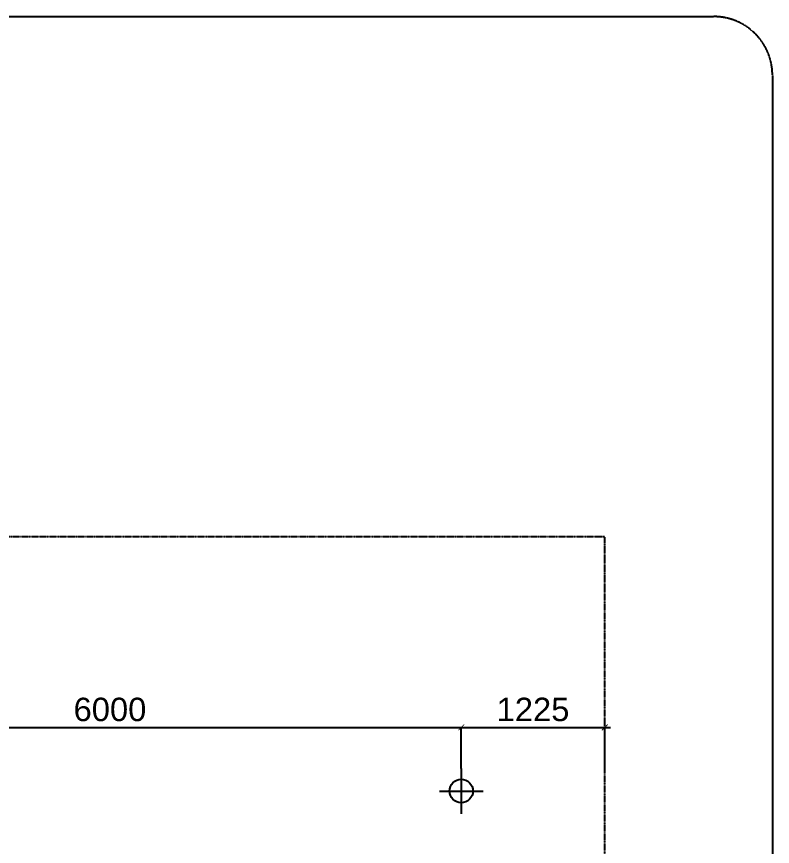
# Model space of a CAD drawing. Extents: x 134921 to 2525442, y -280073 to 23449.
# Drawn here: x 180903 to 187357, y -7423 to -340 of the extents above; entities that cross this region are included whole.
import ezdxf

# ---------------------------------------------------------------- set-up
doc = ezdxf.new("R2010")
doc.units = 0
doc.header["$PDMODE"] = 3
doc.header["$PDSIZE"] = 100
doc.linetypes.add('DASH2', pattern=[0.375, 0.25, -0.125])
doc.linetypes.add('X_GRID$0$CENTER', pattern=[2, 1.25, -0.25, 0.25, -0.25])
doc.layers.get('0').update_dxf_attribs({"linetype": 'CONTINUOUS'})
doc.layers.get('Defpoints').update_dxf_attribs({"linetype": 'CONTINUOUS'})
for name, color, linetype in [('chuyen-chi-tiet', 30, 'CONTINUOUS'), ('manh', 8, 'CONTINUOUS'), ('X_GRID$0$A-GRID 1', 253, 'X_GRID$0$CENTER')]:
    doc.layers.add(name, color=color, linetype=linetype)
doc.layers.add('DIA HINH', color=8, linetype='CONTINUOUS', lineweight=5)
doc.styles.add('TEXT', font='VHARIAL_1.TTF')
doc.dimstyles.new('Copy of KT-150', dxfattribs={"dimscale": 150, "dimtxt": 2, "dimasz": 0.5, "dimexe": 0, "dimexo": 0, "dimgap": 0.5, "dimtad": 1, "dimrnd": 5, "dimdsep": 46, "dimtxsty": 'TEXT', "dimblk": 'ARCHTICK', "dimcen": 0, "dimdle": 0.5, "dimclrd": 24, "dimclre": 24, "dimclrt": 7, "dimadec": 0, "dimazin": 0, "dimtfac": 0.005556, "dimtix": 1, "dimtmove": 2, "dimatfit": 3, "dimfxl": 1, "dimtolj": 1, "dimtzin": 0, "dimarcsym": 1})

# ---------------------------------------------------------------- blocks, each defined once
blk = doc.blocks.new('denhat1')
blk.add_circle((0, 1.5), 100)
at = {"layer": 'X_GRID$0$A-GRID 1'}
for p, q in [((0, 194), (0, -194)), ((-186.9, 1.5), (187.1, 1.5))]:
    blk.add_line(p, q, dxfattribs=at)
blk = doc.blocks.new('_ArchTick')
at = {"color": 0, "linetype": 'ByBlock', "const_width": 0.15}
blk.add_lwpolyline([(-0.5, -0.5), (0.5, 0.5)], dxfattribs=at)
blk = doc.blocks.new('*D72')
at = {"layer": 'Defpoints', "color": 0, "transparency": 16777216}
for p in [(184700.5, -6406.9), (178700.5, -6757.5), (184700.5, -6757.5)]:
    blk.add_point(p, dxfattribs=at)
at = {"layer": 'DIA HINH', "color": 24, "lineweight": -2, "transparency": 16777216}
for p, q in [((178650.5, -6406.9), (184750.5, -6406.9)), ((178700.5, -6757.5), (178700.5, -6406.9)), ((184700.5, -6757.5), (184700.5, -6406.9))]:
    blk.add_line(p, q, dxfattribs=at)
at = {"layer": 'DIA HINH', "color": 24, "lineweight": -2, "transparency": 16777216, "xscale": 50, "yscale": 50, "zscale": 50, "rotation": 180}
blk.add_blockref('_ArchTick', (178700.5, -6406.9), dxfattribs=at)
at = {"layer": 'DIA HINH', "color": 24, "lineweight": -2, "transparency": 16777216, "xscale": 50, "yscale": 50, "zscale": 50}
blk.add_blockref('_ArchTick', (184700.5, -6406.9), dxfattribs=at)
at = {"layer": 'DIA HINH', "color": 7, "transparency": 16777216, "insert": (181700.5, -6254.7), "char_height": 200, "attachment_point": 5, "style": 'TEXT'}
blk.add_mtext('\\A1;6000', dxfattribs=at)
blk = doc.blocks.new('*D73')
at = {"layer": 'Defpoints', "color": 0, "transparency": 16777216}
for p in [(185925.5, -6406.9), (184700.5, -6757.5), (185925.5, -6757.5)]:
    blk.add_point(p, dxfattribs=at)
at = {"layer": 'DIA HINH', "color": 24, "lineweight": -2, "transparency": 16777216}
for p, q in [((184650.5, -6406.9), (185975.5, -6406.9)), ((184700.5, -6757.5), (184700.5, -6406.9)), ((185925.5, -6757.5), (185925.5, -6406.9))]:
    blk.add_line(p, q, dxfattribs=at)
at = {"layer": 'DIA HINH', "color": 24, "lineweight": -2, "transparency": 16777216, "xscale": 50, "yscale": 50, "zscale": 50, "rotation": 180}
blk.add_blockref('_ArchTick', (184700.5, -6406.9), dxfattribs=at)
at = {"layer": 'DIA HINH', "color": 24, "lineweight": -2, "transparency": 16777216, "xscale": 50, "yscale": 50, "zscale": 50}
blk.add_blockref('_ArchTick', (185925.5, -6406.9), dxfattribs=at)
at = {"layer": 'DIA HINH', "color": 7, "transparency": 16777216, "insert": (185313, -6254.7), "char_height": 200, "attachment_point": 5, "style": 'TEXT'}
blk.add_mtext('\\A1;1225', dxfattribs=at)

msp = doc.modelspace()

# ---------------------------------------------------------------- linework, layer by layer
at = {"layer": 'chuyen-chi-tiet', "linetype": 'DASH2', "ltscale": 5}
msp.add_lwpolyline([(151075.269, -339.976), (186857.191, -339.976, -0.41421356), (187357.191, -839.976), (187357.191, -13299.752, -0.41421356), (186857.191, -13799.752), (151075.269, -13799.752, -0.41421356), (150575.269, -13299.752), (150575.269, -839.976, -0.41421356)], format="xyb", close=True, dxfattribs=at)
at = {"layer": 'manh', "linetype": 'DASH2', "ltscale": 10}
msp.add_lwpolyline([(185925.476, -8055.13), (185925.476, -4780.13), (152475.476, -4780.13)], dxfattribs=at)

# ---------------------------------------------------------------- block references
msp.add_blockref('denhat1', (184700.476, -6951.497))

# ---------------------------------------------------------------- dimensions: what is measured, and where the dimension line sits
at = {"layer": 'DIA HINH'}
for base, p1, p2, picture, middle in [((184700.476, -6406.856), (178700.476, -6757.484), (184700.476, -6757.484), '*D72', (181700.476, -6254.742)), ((185925.476, -6406.856), (184700.476, -6757.484), (185925.476, -6757.484), '*D73', (185312.976, -6254.742))]:
    dim = msp.add_linear_dim(base=base, p1=p1, p2=p2, dimstyle='Copy of KT-150', override={"dimscale": 100, "dimfxl": 4, "dimfxlon": 1}, dxfattribs=at)
    dim.commit()
    dim.dimension.update_dxf_attribs({"geometry": picture, "text_midpoint": middle})

doc.saveas('drawing.dxf')
